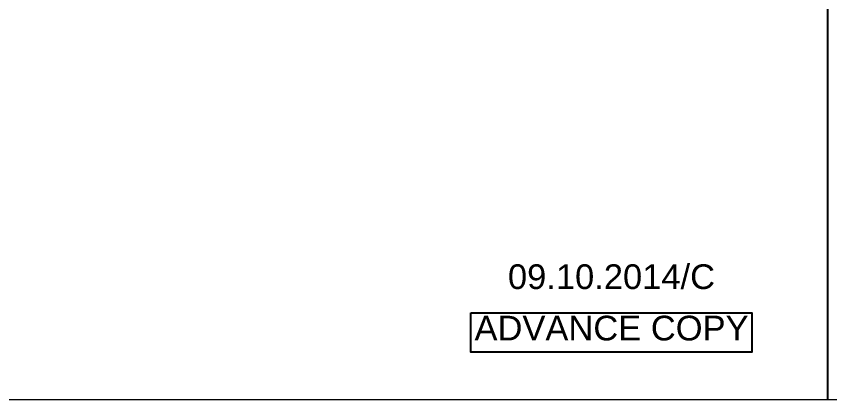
# Model space of a CAD drawing. Header units: inches. Extents: x 719368 to 9005052, y -3573818 to 446967.
# Drawn here: x 4516141 to 4547617, y -1814752 to -1799925 of the extents above; entities that cross this region are included whole.
import ezdxf

# ---------------------------------------------------------------- set-up
doc = ezdxf.new("R2010")
doc.units = ezdxf.units.IN
doc.header["$LTSCALE"] = 20
doc.header["$MEASUREMENT"] = 0
for name, color, linetype, lineweight in [('DIM', 7, 'Continuous', 13), ('FOR-TEXT', 3, 'Continuous', 25), ('FORMET', 4, 'Continuous', 25)]:
    doc.layers.add(name, color=color, linetype=linetype, lineweight=lineweight)
doc.styles.add('AR', font='arial.ttf')

msp = doc.modelspace()

# ---------------------------------------------------------------- linework, layer by layer
at = {"layer": 'DIM'}
msp.add_lwpolyline([(4466067.8, -1746382.4), (4562884.8, -1746382.4), (4562884.8, -1814751.9), (4466067.8, -1814751.9)], close=True, dxfattribs=at)
at = {"layer": 'FORMET'}
msp.add_line((4547535.8, -1746382.4), (4547535.8, -1814751.9), dxfattribs=at)
msp.add_lwpolyline([(4533726.6, -1811389.6), (4544599.2, -1811389.6), (4544599.2, -1812915.1), (4533726.6, -1812915.1)], close=True, dxfattribs=at)

# ---------------------------------------------------------------- texts
at = {"layer": 'FOR-TEXT', "color": 3, "style": 'AR'}
for s, p in [('09.10.2014/C', (4535166.1, -1810472.1)), ('ADVANCE COPY', (4533872.7, -1812458.9))]:
    msp.add_text(s, height=955.367, dxfattribs=at).set_placement(p)

doc.saveas('drawing.dxf')
